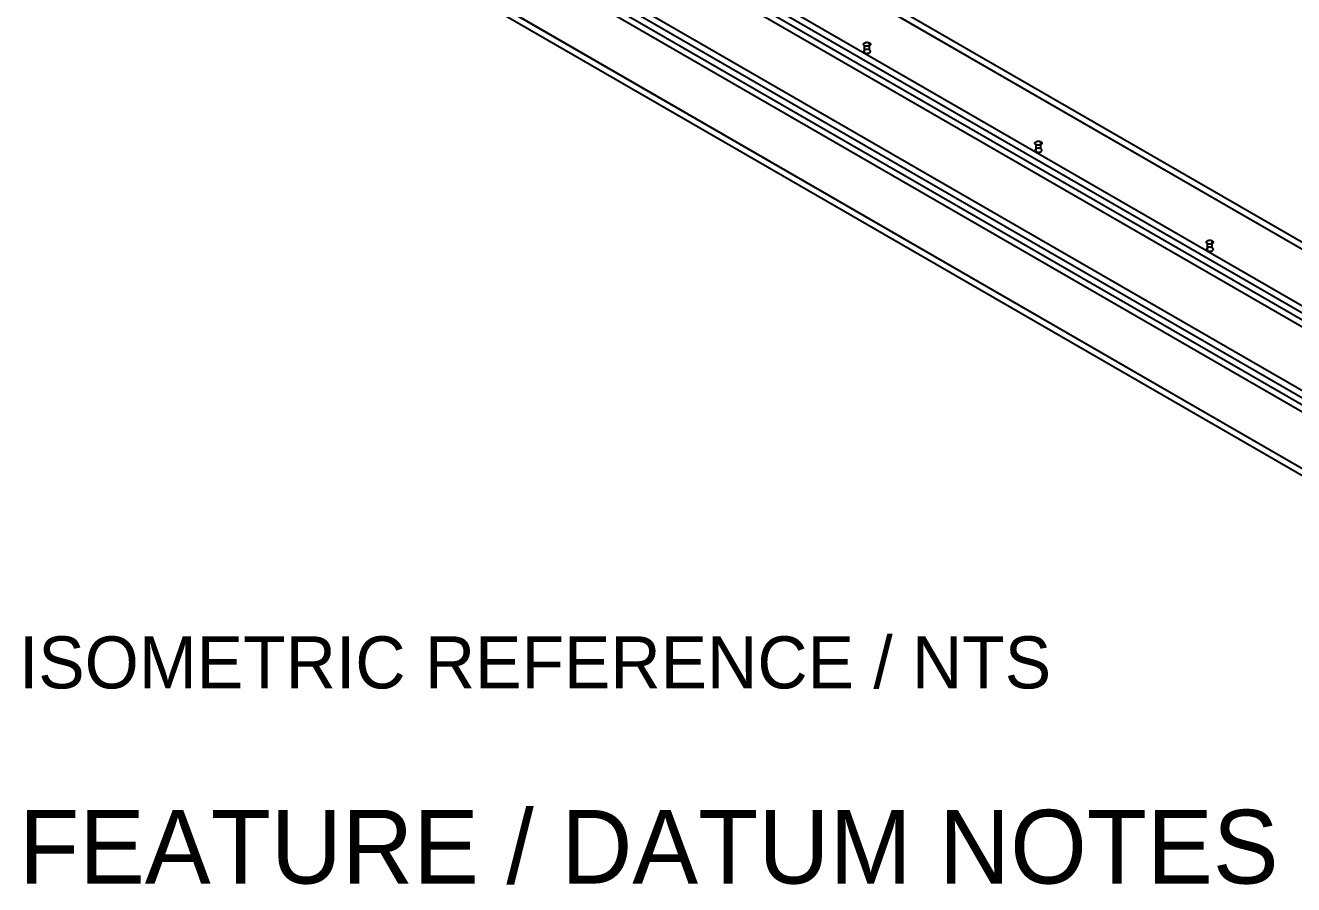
# Model space of a CAD drawing. Header units: inches. Extents: x 1.4 to 100.6, y 1.4 to 64.6.
# Drawn here: x 81.81 to 94, y 28.91 to 37.16 of the extents above; entities that cross this region are included whole.
import ezdxf

# ---------------------------------------------------------------- set-up
doc = ezdxf.new("R2010")
doc.units = ezdxf.units.IN
doc.header["$MEASUREMENT"] = 0

msp = doc.modelspace()

# ---------------------------------------------------------------- linework, layer by layer
at = {"layer": 'OUTLINE'}
for p, q in [((96.325, 33.781), (83.121, 41.405)), ((96.325, 33.713), (83.121, 41.337)), ((96.354, 33.696), (83.15, 41.32)), ((96.413, 33.73), (83.209, 41.354)), ((95.796, 33.475), (82.592, 41.099)), ((95.766, 33.357), (82.562, 40.98)), ((95.796, 33.407), (82.592, 41.031)), ((95.708, 33.323), (82.503, 40.946)), ((96.354, 32.27), (83.15, 39.893)), ((96.413, 32.304), (83.209, 39.927)), ((96.325, 32.219), (83.121, 39.843)), ((96.325, 32.151), (83.121, 39.775)), ((95.708, 31.896), (82.503, 39.52)), ((95.766, 31.93), (82.562, 39.554)), ((95.796, 31.913), (82.592, 39.537)), ((95.796, 31.845), (82.592, 39.469)), ((89.866, 36.984), (89.867, 36.985)), ((89.866, 36.983), (89.866, 36.984)), ((89.866, 36.982), (89.866, 36.983)), ((89.866, 36.983), (89.866, 36.983)), ((89.866, 36.981), (89.866, 36.982)), ((89.866, 36.98), (89.866, 36.981)), ((89.866, 36.979), (89.866, 36.98)), ((89.867, 36.978), (89.866, 36.979)), ((89.867, 36.987), (89.868, 36.988)), ((89.867, 36.986), (89.867, 36.987)), ((89.867, 36.985), (89.867, 36.986)), ((89.867, 36.977), (89.867, 36.978)), ((89.867, 36.976), (89.867, 36.977)), ((89.868, 36.975), (89.867, 36.976)), ((89.868, 36.988), (89.869, 36.989)), ((89.869, 36.974), (89.868, 36.975)), ((89.869, 36.99), (89.87, 36.991)), ((89.869, 36.989), (89.869, 36.99)), ((89.869, 36.973), (89.869, 36.974)), ((89.87, 36.972), (89.869, 36.973)), ((89.87, 36.991), (89.871, 36.991)), ((89.871, 36.972), (89.87, 36.972)), ((89.871, 36.991), (89.872, 36.992)), ((89.872, 36.971), (89.871, 36.972)), ((89.872, 36.992), (89.873, 36.993)), ((89.873, 36.97), (89.872, 36.971)), ((89.873, 36.993), (89.874, 36.994)), ((89.874, 36.969), (89.873, 36.97)), ((89.874, 36.994), (89.875, 36.995)), ((89.875, 36.969), (89.874, 36.969)), ((89.875, 36.927), (89.874, 36.926)), ((89.875, 36.995), (89.876, 36.995)), ((89.876, 36.968), (89.875, 36.969)), ((89.876, 36.927), (89.875, 36.927)), ((89.876, 36.995), (89.877, 36.996)), ((89.876, 36.9), (89.876, 36.968)), ((89.877, 36.967), (89.876, 36.968)), ((89.877, 36.928), (89.876, 36.927)), ((89.877, 36.996), (89.878, 36.996)), ((89.878, 36.967), (89.877, 36.967)), ((89.878, 36.929), (89.877, 36.928)), ((89.878, 36.996), (89.88, 36.997)), ((89.88, 36.966), (89.878, 36.967)), ((89.88, 36.929), (89.878, 36.929)), ((89.88, 36.997), (89.881, 36.998)), ((89.881, 36.966), (89.88, 36.966)), ((89.881, 36.93), (89.88, 36.929)), ((89.881, 36.998), (89.882, 36.998)), ((89.882, 36.965), (89.881, 36.966)), ((89.882, 36.93), (89.881, 36.93)), ((89.882, 36.998), (89.884, 36.999)), ((89.884, 36.965), (89.882, 36.965)), ((89.884, 36.931), (89.882, 36.93)), ((89.884, 36.999), (89.885, 36.999)), ((89.885, 36.964), (89.884, 36.965)), ((89.885, 36.931), (89.884, 36.931)), ((89.885, 36.999), (89.887, 36.999)), ((89.887, 36.964), (89.885, 36.964)), ((89.887, 36.931), (89.885, 36.931)), ((89.887, 36.999), (89.888, 37)), ((89.888, 36.963), (89.887, 36.964)), ((89.888, 36.932), (89.887, 36.931)), ((89.888, 37), (89.89, 37)), ((89.89, 36.963), (89.888, 36.963)), ((89.89, 36.932), (89.888, 36.932)), ((89.89, 37), (89.891, 37)), ((89.891, 36.963), (89.89, 36.963)), ((89.891, 36.932), (89.89, 36.932)), ((89.891, 37), (89.893, 37)), ((89.893, 36.963), (89.891, 36.963)), ((89.893, 36.933), (89.891, 36.932)), ((89.893, 37), (89.895, 37.001)), ((89.895, 36.962), (89.893, 36.963)), ((89.895, 36.933), (89.893, 36.933)), ((89.895, 37.001), (89.896, 37.001)), ((89.896, 36.962), (89.895, 36.962)), ((89.896, 36.933), (89.895, 36.933)), ((89.896, 37.001), (89.898, 37.001)), ((89.898, 36.962), (89.896, 36.962)), ((89.898, 36.933), (89.896, 36.933)), ((89.898, 37.001), (89.899, 37.001)), ((89.899, 36.962), (89.898, 36.962)), ((89.899, 36.933), (89.898, 36.933)), ((89.899, 37.001), (89.901, 37.001)), ((89.901, 36.962), (89.899, 36.962)), ((89.901, 36.933), (89.899, 36.933)), ((89.901, 37.001), (89.903, 37.001)), ((89.903, 36.962), (89.901, 36.962)), ((89.903, 36.933), (89.901, 36.933)), ((89.903, 37.001), (89.904, 37.001)), ((89.904, 36.962), (89.903, 36.962)), ((89.904, 36.933), (89.903, 36.933)), ((89.904, 37.001), (89.906, 37)), ((89.906, 36.963), (89.904, 36.962)), ((89.906, 36.933), (89.904, 36.933)), ((89.906, 37), (89.908, 37)), ((89.908, 36.963), (89.906, 36.963)), ((89.908, 36.932), (89.906, 36.933)), ((89.908, 37), (89.909, 37)), ((89.909, 36.963), (89.908, 36.963)), ((89.909, 36.932), (89.908, 36.932)), ((89.909, 37), (89.911, 37)), ((89.911, 36.963), (89.909, 36.963)), ((89.911, 36.932), (89.909, 36.932)), ((89.911, 37), (89.912, 36.999)), ((89.912, 36.964), (89.911, 36.963)), ((89.912, 36.931), (89.911, 36.932)), ((89.912, 36.999), (89.914, 36.999)), ((89.914, 36.964), (89.912, 36.964)), ((89.914, 36.931), (89.912, 36.931)), ((89.914, 36.999), (89.915, 36.999)), ((89.915, 36.965), (89.914, 36.964)), ((89.915, 36.931), (89.914, 36.931)), ((89.915, 36.999), (89.917, 36.998)), ((89.917, 36.965), (89.915, 36.965)), ((89.917, 36.93), (89.915, 36.931)), ((89.917, 36.998), (89.918, 36.998)), ((89.918, 36.966), (89.917, 36.965)), ((89.918, 36.93), (89.917, 36.93)), ((89.918, 36.998), (89.919, 36.997)), ((89.919, 36.966), (89.918, 36.966)), ((89.919, 36.929), (89.918, 36.93)), ((89.919, 36.997), (89.921, 36.996)), ((89.921, 36.967), (89.919, 36.966)), ((89.921, 36.929), (89.919, 36.929)), ((89.921, 36.996), (89.922, 36.996)), ((89.922, 36.967), (89.921, 36.967)), ((89.922, 36.928), (89.921, 36.929)), ((89.922, 36.996), (89.923, 36.995)), ((89.923, 36.968), (89.922, 36.967)), ((89.923, 36.927), (89.922, 36.928)), ((89.923, 36.927), (89.923, 36.995)), ((89.923, 36.995), (89.924, 36.995)), ((89.924, 36.969), (89.923, 36.968)), ((89.924, 36.927), (89.923, 36.927)), ((89.924, 36.995), (89.925, 36.994)), ((89.925, 36.969), (89.924, 36.969)), ((89.925, 36.926), (89.924, 36.927)), ((89.925, 36.994), (89.926, 36.993)), ((89.926, 36.97), (89.925, 36.969)), ((89.926, 36.993), (89.927, 36.992)), ((89.927, 36.971), (89.926, 36.97)), ((89.927, 36.992), (89.928, 36.991)), ((89.928, 36.972), (89.927, 36.971)), ((89.928, 36.991), (89.929, 36.991)), ((89.929, 36.972), (89.928, 36.972)), ((89.929, 36.991), (89.93, 36.99)), ((89.93, 36.973), (89.929, 36.972)), ((89.93, 36.99), (89.93, 36.989)), ((89.93, 36.989), (89.931, 36.988)), ((89.931, 36.975), (89.93, 36.974)), ((89.93, 36.974), (89.93, 36.973)), ((89.931, 36.988), (89.931, 36.987)), ((89.931, 36.987), (89.932, 36.986)), ((89.932, 36.977), (89.931, 36.976)), ((89.931, 36.976), (89.931, 36.975)), ((89.932, 36.986), (89.932, 36.985)), ((89.932, 36.985), (89.933, 36.984)), ((89.933, 36.979), (89.932, 36.978)), ((89.932, 36.978), (89.932, 36.977)), ((89.933, 36.984), (89.933, 36.983)), ((89.933, 36.983), (89.933, 36.983)), ((89.933, 36.983), (89.933, 36.982)), ((89.933, 36.982), (89.933, 36.981)), ((89.933, 36.981), (89.933, 36.98)), ((89.933, 36.98), (89.933, 36.979)), ((89.867, 36.917), (89.866, 36.916)), ((89.866, 36.916), (89.866, 36.916)), ((89.866, 36.916), (89.866, 36.915)), ((89.866, 36.915), (89.866, 36.914)), ((89.866, 36.914), (89.866, 36.913)), ((89.866, 36.913), (89.866, 36.912)), ((89.866, 36.912), (89.866, 36.911)), ((89.866, 36.911), (89.867, 36.91)), ((89.868, 36.92), (89.867, 36.919)), ((89.867, 36.919), (89.867, 36.918)), ((89.867, 36.918), (89.867, 36.917)), ((89.867, 36.91), (89.867, 36.909)), ((89.867, 36.909), (89.867, 36.908)), ((89.867, 36.908), (89.868, 36.907)), ((89.869, 36.921), (89.868, 36.92)), ((89.868, 36.907), (89.869, 36.906)), ((89.87, 36.923), (89.869, 36.922)), ((89.869, 36.922), (89.869, 36.921)), ((89.869, 36.906), (89.869, 36.905)), ((89.869, 36.905), (89.87, 36.905)), ((89.871, 36.924), (89.87, 36.923)), ((89.87, 36.905), (89.871, 36.904)), ((89.872, 36.924), (89.871, 36.924)), ((89.871, 36.904), (89.872, 36.903)), ((89.873, 36.925), (89.872, 36.924)), ((89.872, 36.903), (89.873, 36.902)), ((89.874, 36.926), (89.873, 36.925)), ((89.873, 36.902), (89.874, 36.901)), ((89.874, 36.901), (89.875, 36.901)), ((89.875, 36.901), (89.876, 36.9)), ((89.876, 36.9), (89.877, 36.899)), ((89.877, 36.899), (89.878, 36.899)), ((89.878, 36.899), (89.88, 36.898)), ((89.88, 36.898), (89.881, 36.898)), ((89.881, 36.898), (89.882, 36.897)), ((89.882, 36.897), (89.884, 36.897)), ((89.884, 36.897), (89.885, 36.896)), ((89.885, 36.896), (89.887, 36.896)), ((89.887, 36.896), (89.888, 36.895)), ((89.888, 36.895), (89.89, 36.895)), ((89.89, 36.895), (89.891, 36.895)), ((89.891, 36.895), (89.893, 36.895)), ((89.893, 36.895), (89.895, 36.895)), ((89.895, 36.895), (89.896, 36.894)), ((89.896, 36.894), (89.898, 36.894)), ((89.898, 36.894), (89.899, 36.894)), ((89.899, 36.894), (89.901, 36.894)), ((89.901, 36.894), (89.903, 36.894)), ((89.903, 36.894), (89.904, 36.895)), ((89.904, 36.895), (89.906, 36.895)), ((89.906, 36.895), (89.908, 36.895)), ((89.908, 36.895), (89.909, 36.895)), ((89.909, 36.895), (89.911, 36.895)), ((89.911, 36.895), (89.912, 36.896)), ((89.912, 36.896), (89.914, 36.896)), ((89.914, 36.896), (89.915, 36.897)), ((89.915, 36.897), (89.917, 36.897)), ((89.917, 36.897), (89.918, 36.898)), ((89.918, 36.898), (89.919, 36.898)), ((89.919, 36.898), (89.921, 36.899)), ((89.921, 36.899), (89.922, 36.899)), ((89.922, 36.899), (89.923, 36.9)), ((89.923, 36.9), (89.924, 36.901)), ((89.924, 36.901), (89.925, 36.901)), ((89.926, 36.925), (89.925, 36.926)), ((89.925, 36.901), (89.926, 36.902)), ((89.927, 36.924), (89.926, 36.925)), ((89.926, 36.902), (89.927, 36.903)), ((89.928, 36.924), (89.927, 36.924)), ((89.927, 36.903), (89.928, 36.904)), ((89.929, 36.923), (89.928, 36.924)), ((89.928, 36.904), (89.929, 36.905)), ((89.93, 36.922), (89.929, 36.923)), ((89.929, 36.905), (89.93, 36.905)), ((89.93, 36.921), (89.93, 36.922)), ((89.931, 36.92), (89.93, 36.921)), ((89.93, 36.906), (89.931, 36.907)), ((89.93, 36.905), (89.93, 36.906)), ((89.931, 36.919), (89.931, 36.92)), ((89.932, 36.918), (89.931, 36.919)), ((89.931, 36.908), (89.932, 36.909)), ((89.931, 36.907), (89.931, 36.908)), ((89.932, 36.917), (89.932, 36.918)), ((89.933, 36.916), (89.932, 36.917)), ((89.932, 36.91), (89.933, 36.911)), ((89.932, 36.909), (89.932, 36.91)), ((89.933, 36.915), (89.933, 36.916)), ((89.933, 36.916), (89.933, 36.916)), ((89.933, 36.914), (89.933, 36.915)), ((89.933, 36.913), (89.933, 36.914)), ((89.933, 36.912), (89.933, 36.913)), ((89.933, 36.911), (89.933, 36.912)), ((91.513, 36.033), (91.513, 36.034)), ((91.513, 36.034), (91.514, 36.034)), ((91.513, 36.032), (91.513, 36.033)), ((91.513, 36.031), (91.513, 36.032)), ((91.513, 36.03), (91.513, 36.031)), ((91.513, 36.029), (91.513, 36.03)), ((91.513, 36.028), (91.513, 36.029)), ((91.514, 36.027), (91.513, 36.028)), ((91.514, 35.967), (91.513, 35.966)), ((91.513, 35.966), (91.513, 35.965)), ((91.513, 35.965), (91.513, 35.964)), ((91.513, 35.964), (91.513, 35.963)), ((91.513, 35.963), (91.513, 35.962)), ((91.513, 35.962), (91.513, 35.961)), ((91.513, 35.961), (91.513, 35.96)), ((91.513, 35.96), (91.514, 35.959)), ((91.514, 36.036), (91.515, 36.037)), ((91.514, 36.035), (91.514, 36.036)), ((91.514, 36.034), (91.514, 36.035)), ((91.514, 36.026), (91.514, 36.027)), ((91.514, 36.025), (91.514, 36.026)), ((91.515, 36.024), (91.514, 36.025)), ((91.515, 35.969), (91.514, 35.968)), ((91.514, 35.968), (91.514, 35.968)), ((91.514, 35.968), (91.514, 35.967)), ((91.514, 35.959), (91.514, 35.958)), ((91.514, 35.958), (91.514, 35.957)), ((91.514, 35.957), (91.515, 35.956)), ((91.515, 36.038), (91.516, 36.039)), ((91.515, 36.037), (91.515, 36.038)), ((91.515, 36.023), (91.515, 36.024)), ((91.516, 36.022), (91.515, 36.023)), ((91.516, 35.971), (91.515, 35.97)), ((91.515, 35.97), (91.515, 35.969)), ((91.515, 35.956), (91.515, 35.955)), ((91.515, 35.955), (91.516, 35.955)), ((91.516, 36.039), (91.517, 36.04)), ((91.517, 36.022), (91.516, 36.022)), ((91.517, 35.972), (91.516, 35.971)), ((91.516, 35.955), (91.517, 35.954)), ((91.517, 36.04), (91.518, 36.041)), ((91.518, 36.021), (91.517, 36.022)), ((91.518, 35.973), (91.517, 35.972)), ((91.517, 35.954), (91.518, 35.953)), ((91.518, 36.041), (91.519, 36.042)), ((91.518, 36.041), (91.518, 36.041)), ((91.518, 36.02), (91.518, 36.021)), ((91.519, 36.019), (91.518, 36.02)), ((91.519, 35.974), (91.518, 35.974)), ((91.518, 35.974), (91.518, 35.973)), ((91.518, 35.953), (91.518, 35.952)), ((91.518, 35.952), (91.519, 35.951)), ((91.519, 36.042), (91.52, 36.043)), ((91.52, 36.018), (91.519, 36.019)), ((91.52, 35.975), (91.519, 35.974)), ((91.519, 35.951), (91.52, 35.951)), ((91.52, 36.043), (91.522, 36.044)), ((91.522, 36.018), (91.52, 36.018)), ((91.522, 35.976), (91.52, 35.975)), ((91.522, 36.044), (91.523, 36.044)), ((91.523, 36.017), (91.522, 36.018)), ((91.523, 35.976), (91.522, 35.976)), ((91.523, 36.044), (91.524, 36.045)), ((91.523, 35.949), (91.523, 36.017)), ((91.524, 36.016), (91.523, 36.017)), ((91.524, 35.977), (91.523, 35.976)), ((91.524, 36.045), (91.525, 36.046)), ((91.525, 36.016), (91.524, 36.016)), ((91.525, 35.978), (91.524, 35.977)), ((91.525, 36.046), (91.526, 36.046)), ((91.526, 36.015), (91.525, 36.016)), ((91.526, 35.978), (91.525, 35.978)), ((91.526, 36.046), (91.528, 36.047)), ((91.528, 36.015), (91.526, 36.015)), ((91.528, 35.979), (91.526, 35.978)), ((91.528, 36.047), (91.529, 36.047)), ((91.529, 36.014), (91.528, 36.015)), ((91.529, 35.979), (91.528, 35.979)), ((91.529, 36.047), (91.531, 36.048)), ((91.531, 36.014), (91.529, 36.014)), ((91.531, 35.98), (91.529, 35.979)), ((91.531, 36.048), (91.532, 36.048)), ((91.532, 36.013), (91.531, 36.014)), ((91.532, 35.98), (91.531, 35.98)), ((91.532, 36.048), (91.534, 36.049)), ((91.534, 36.013), (91.532, 36.013)), ((91.534, 35.981), (91.532, 35.98)), ((91.534, 36.049), (91.535, 36.049)), ((91.535, 36.013), (91.534, 36.013)), ((91.535, 35.981), (91.534, 35.981)), ((91.535, 36.049), (91.537, 36.049)), ((91.537, 36.012), (91.535, 36.013)), ((91.537, 35.981), (91.535, 35.981)), ((91.537, 36.049), (91.538, 36.049)), ((91.538, 36.012), (91.537, 36.012)), ((91.538, 35.982), (91.537, 35.981)), ((91.538, 36.049), (91.54, 36.05)), ((91.54, 36.012), (91.538, 36.012)), ((91.54, 35.982), (91.538, 35.982)), ((91.54, 36.05), (91.541, 36.05)), ((91.541, 36.012), (91.54, 36.012)), ((91.541, 35.982), (91.54, 35.982)), ((91.541, 36.05), (91.543, 36.05)), ((91.543, 36.012), (91.541, 36.012)), ((91.543, 35.982), (91.541, 35.982)), ((91.543, 36.05), (91.545, 36.05)), ((91.545, 36.011), (91.543, 36.012)), ((91.545, 35.982), (91.543, 35.982)), ((91.545, 36.05), (91.546, 36.05)), ((91.546, 36.011), (91.545, 36.011)), ((91.546, 35.982), (91.545, 35.982)), ((91.546, 36.05), (91.548, 36.05)), ((91.548, 36.011), (91.546, 36.011)), ((91.548, 35.982), (91.546, 35.982)), ((91.548, 36.05), (91.55, 36.05)), ((91.55, 36.012), (91.548, 36.011)), ((91.55, 35.982), (91.548, 35.982)), ((91.55, 36.05), (91.551, 36.05)), ((91.551, 36.012), (91.55, 36.012)), ((91.551, 35.982), (91.55, 35.982)), ((91.551, 36.05), (91.553, 36.05)), ((91.553, 36.012), (91.551, 36.012)), ((91.553, 35.982), (91.551, 35.982)), ((91.553, 36.05), (91.554, 36.049)), ((91.554, 36.012), (91.553, 36.012)), ((91.554, 35.982), (91.553, 35.982)), ((91.554, 36.049), (91.556, 36.049)), ((91.556, 36.012), (91.554, 36.012)), ((91.556, 35.981), (91.554, 35.982)), ((91.556, 36.049), (91.558, 36.049)), ((91.558, 36.013), (91.556, 36.012)), ((91.558, 35.981), (91.556, 35.981)), ((91.558, 36.049), (91.559, 36.049)), ((91.559, 36.013), (91.558, 36.013)), ((91.559, 35.981), (91.558, 35.981)), ((91.559, 36.049), (91.561, 36.048)), ((91.561, 36.013), (91.559, 36.013)), ((91.561, 35.98), (91.559, 35.981)), ((91.561, 36.048), (91.562, 36.048)), ((91.562, 36.014), (91.561, 36.013)), ((91.562, 35.98), (91.561, 35.98)), ((91.562, 36.048), (91.563, 36.047)), ((91.563, 36.014), (91.562, 36.014)), ((91.563, 35.979), (91.562, 35.98)), ((91.563, 36.047), (91.565, 36.047)), ((91.565, 36.015), (91.563, 36.014)), ((91.565, 35.979), (91.563, 35.979)), ((91.565, 36.047), (91.566, 36.046)), ((91.566, 36.015), (91.565, 36.015)), ((91.566, 35.978), (91.565, 35.979)), ((91.566, 36.046), (91.568, 36.046)), ((91.568, 36.016), (91.566, 36.015)), ((91.568, 35.978), (91.566, 35.978)), ((91.568, 36.046), (91.569, 36.045)), ((91.569, 36.016), (91.568, 36.016)), ((91.569, 35.977), (91.568, 35.978)), ((91.569, 36.045), (91.57, 36.044)), ((91.57, 36.017), (91.569, 36.016)), ((91.57, 35.976), (91.569, 35.977)), ((91.57, 35.976), (91.57, 36.044)), ((91.57, 36.044), (91.571, 36.044)), ((91.571, 36.018), (91.57, 36.017)), ((91.571, 35.976), (91.57, 35.976)), ((91.571, 36.044), (91.572, 36.043)), ((91.572, 36.018), (91.571, 36.018)), ((91.572, 35.975), (91.571, 35.976)), ((91.572, 36.043), (91.573, 36.042)), ((91.573, 36.019), (91.572, 36.018)), ((91.573, 35.974), (91.572, 35.975)), ((91.572, 35.951), (91.573, 35.951)), ((91.573, 36.042), (91.574, 36.041)), ((91.574, 36.02), (91.573, 36.019)), ((91.574, 35.974), (91.573, 35.974)), ((91.573, 35.951), (91.574, 35.952)), ((91.574, 36.041), (91.575, 36.041)), ((91.575, 36.021), (91.574, 36.02)), ((91.575, 35.973), (91.574, 35.974)), ((91.574, 35.952), (91.575, 35.953)), ((91.575, 36.041), (91.576, 36.04)), ((91.576, 36.022), (91.575, 36.021)), ((91.576, 35.972), (91.575, 35.973)), ((91.575, 35.953), (91.576, 35.954)), ((91.576, 36.04), (91.577, 36.039)), ((91.577, 36.022), (91.576, 36.022)), ((91.577, 35.971), (91.576, 35.972)), ((91.576, 35.954), (91.577, 35.955)), ((91.577, 36.039), (91.577, 36.038)), ((91.577, 36.038), (91.578, 36.037)), ((91.578, 36.024), (91.577, 36.023)), ((91.577, 36.023), (91.577, 36.022)), ((91.577, 35.97), (91.577, 35.971)), ((91.578, 35.969), (91.577, 35.97)), ((91.577, 35.955), (91.578, 35.956)), ((91.577, 35.955), (91.577, 35.955)), ((91.578, 36.037), (91.578, 36.036)), ((91.578, 36.036), (91.579, 36.035)), ((91.579, 36.026), (91.578, 36.025)), ((91.578, 36.025), (91.578, 36.024)), ((91.578, 35.968), (91.578, 35.969)), ((91.579, 35.968), (91.578, 35.968)), ((91.578, 35.957), (91.579, 35.958)), ((91.578, 35.956), (91.578, 35.957)), ((91.579, 36.035), (91.579, 36.034)), ((91.579, 36.034), (91.579, 36.034)), ((91.579, 36.034), (91.58, 36.033)), ((91.58, 36.029), (91.579, 36.028)), ((91.579, 36.028), (91.579, 36.027)), ((91.579, 36.027), (91.579, 36.026)), ((91.579, 35.967), (91.579, 35.968)), ((91.579, 35.966), (91.579, 35.967)), ((91.58, 35.965), (91.579, 35.966)), ((91.579, 35.96), (91.58, 35.961)), ((91.579, 35.959), (91.579, 35.96)), ((91.579, 35.958), (91.579, 35.959)), ((91.58, 36.033), (91.58, 36.032)), ((91.58, 36.032), (91.58, 36.031)), ((91.58, 36.031), (91.58, 36.03)), ((91.58, 36.03), (91.58, 36.029)), ((91.58, 35.964), (91.58, 35.965)), ((91.58, 35.963), (91.58, 35.964)), ((91.58, 35.962), (91.58, 35.963)), ((91.58, 35.961), (91.58, 35.962)), ((91.52, 35.951), (91.522, 35.95)), ((91.522, 35.95), (91.523, 35.949)), ((91.523, 35.949), (91.524, 35.949)), ((91.524, 35.949), (91.525, 35.948)), ((91.525, 35.948), (91.526, 35.947)), ((91.526, 35.947), (91.528, 35.947)), ((91.528, 35.947), (91.529, 35.946)), ((91.529, 35.946), (91.531, 35.946)), ((91.531, 35.946), (91.532, 35.945)), ((91.532, 35.945), (91.534, 35.945)), ((91.534, 35.945), (91.535, 35.945)), ((91.535, 35.945), (91.537, 35.944)), ((91.537, 35.944), (91.538, 35.944)), ((91.538, 35.944), (91.54, 35.944)), ((91.54, 35.944), (91.541, 35.944)), ((91.541, 35.944), (91.543, 35.944)), ((91.543, 35.944), (91.545, 35.944)), ((91.545, 35.944), (91.546, 35.944)), ((91.546, 35.944), (91.548, 35.944)), ((91.548, 35.944), (91.55, 35.944)), ((91.55, 35.944), (91.551, 35.944)), ((91.551, 35.944), (91.553, 35.944)), ((91.553, 35.944), (91.554, 35.944)), ((91.554, 35.944), (91.556, 35.944)), ((91.556, 35.944), (91.558, 35.945)), ((91.558, 35.945), (91.559, 35.945)), ((91.559, 35.945), (91.561, 35.945)), ((91.561, 35.945), (91.562, 35.946)), ((91.562, 35.946), (91.563, 35.946)), ((91.563, 35.946), (91.565, 35.947)), ((91.565, 35.947), (91.566, 35.947)), ((91.566, 35.947), (91.568, 35.948)), ((91.568, 35.948), (91.569, 35.949)), ((91.569, 35.949), (91.57, 35.949)), ((91.57, 35.949), (91.571, 35.95)), ((91.571, 35.95), (91.572, 35.951)), ((93.182, 35.098), (93.183, 35.098)), ((93.183, 35.098), (93.185, 35.099)), ((93.185, 35.099), (93.187, 35.099)), ((93.187, 35.099), (93.188, 35.099)), ((93.188, 35.099), (93.19, 35.099)), ((93.19, 35.099), (93.192, 35.099)), ((93.192, 35.099), (93.193, 35.099)), ((93.193, 35.099), (93.195, 35.099)), ((93.195, 35.099), (93.196, 35.099)), ((93.196, 35.099), (93.198, 35.099)), ((93.198, 35.099), (93.2, 35.099)), ((93.2, 35.099), (93.201, 35.099)), ((93.201, 35.099), (93.203, 35.098)), ((93.203, 35.098), (93.204, 35.098)), ((93.16, 35.084), (93.161, 35.085)), ((93.16, 35.083), (93.16, 35.084)), ((93.16, 35.082), (93.16, 35.083)), ((93.16, 35.081), (93.16, 35.082)), ((93.16, 35.08), (93.16, 35.081)), ((93.16, 35.079), (93.16, 35.08)), ((93.16, 35.078), (93.16, 35.079)), ((93.16, 35.077), (93.16, 35.078)), ((93.16, 35.076), (93.16, 35.077)), ((93.161, 35.075), (93.16, 35.076)), ((93.161, 35.017), (93.16, 35.016)), ((93.16, 35.016), (93.16, 35.015)), ((93.16, 35.015), (93.16, 35.014)), ((93.16, 35.014), (93.16, 35.013)), ((93.16, 35.013), (93.16, 35.012)), ((93.16, 35.012), (93.16, 35.011)), ((93.16, 35.011), (93.16, 35.01)), ((93.16, 35.01), (93.16, 35.009)), ((93.16, 35.009), (93.16, 35.008)), ((93.16, 35.008), (93.161, 35.007)), ((93.161, 35.085), (93.162, 35.086)), ((93.161, 35.085), (93.161, 35.085)), ((93.161, 35.074), (93.161, 35.075)), ((93.162, 35.073), (93.161, 35.074)), ((93.162, 35.018), (93.161, 35.018)), ((93.161, 35.018), (93.161, 35.017)), ((93.161, 35.007), (93.161, 35.006)), ((93.161, 35.006), (93.162, 35.005)), ((93.162, 35.087), (93.163, 35.088)), ((93.162, 35.086), (93.162, 35.087)), ((93.163, 35.072), (93.162, 35.073)), ((93.162, 35.073), (93.162, 35.073)), ((93.163, 35.02), (93.162, 35.019)), ((93.162, 35.019), (93.162, 35.018)), ((93.162, 35.005), (93.162, 35.005)), ((93.162, 35.005), (93.163, 35.004)), ((93.163, 35.088), (93.164, 35.089)), ((93.164, 35.071), (93.163, 35.072)), ((93.164, 35.021), (93.163, 35.02)), ((93.163, 35.004), (93.164, 35.003)), ((93.164, 35.09), (93.165, 35.091)), ((93.164, 35.089), (93.164, 35.09)), ((93.164, 35.07), (93.164, 35.071)), ((93.165, 35.069), (93.164, 35.07)), ((93.165, 35.023), (93.164, 35.022)), ((93.164, 35.022), (93.164, 35.021)), ((93.164, 35.003), (93.164, 35.002)), ((93.164, 35.002), (93.165, 35.001)), ((93.165, 35.091), (93.166, 35.091)), ((93.166, 35.068), (93.165, 35.069)), ((93.166, 35.023), (93.165, 35.023)), ((93.165, 35.001), (93.166, 35)), ((93.166, 35.091), (93.167, 35.092)), ((93.167, 35.068), (93.166, 35.068)), ((93.167, 35.024), (93.166, 35.023)), ((93.166, 35), (93.167, 35)), ((93.167, 35.092), (93.168, 35.093)), ((93.168, 35.067), (93.167, 35.068)), ((93.168, 35.025), (93.167, 35.024)), ((93.167, 35), (93.168, 34.999)), ((93.168, 35.093), (93.17, 35.094)), ((93.17, 35.066), (93.168, 35.067)), ((93.17, 35.026), (93.168, 35.025)), ((93.168, 34.999), (93.17, 34.998)), ((93.17, 35.094), (93.171, 35.094)), ((93.17, 34.998), (93.17, 35.066)), ((93.171, 35.066), (93.17, 35.066)), ((93.171, 35.026), (93.17, 35.026)), ((93.17, 34.998), (93.171, 34.998)), ((93.171, 35.094), (93.172, 35.095)), ((93.172, 35.065), (93.171, 35.066)), ((93.172, 35.027), (93.171, 35.026)), ((93.171, 34.998), (93.172, 34.997)), ((93.172, 35.095), (93.173, 35.095)), ((93.173, 35.064), (93.172, 35.065)), ((93.173, 35.027), (93.172, 35.027)), ((93.172, 34.997), (93.173, 34.996)), ((93.173, 35.095), (93.175, 35.096)), ((93.175, 35.064), (93.173, 35.064)), ((93.175, 35.028), (93.173, 35.027)), ((93.173, 34.996), (93.175, 34.996)), ((93.175, 35.096), (93.176, 35.096)), ((93.176, 35.063), (93.175, 35.064)), ((93.176, 35.029), (93.175, 35.028)), ((93.175, 34.996), (93.176, 34.995)), ((93.176, 35.096), (93.177, 35.097)), ((93.177, 35.063), (93.176, 35.063)), ((93.177, 35.029), (93.176, 35.029)), ((93.176, 34.995), (93.177, 34.995)), ((93.177, 35.097), (93.179, 35.097)), ((93.179, 35.062), (93.177, 35.063)), ((93.179, 35.029), (93.177, 35.029)), ((93.177, 34.995), (93.179, 34.995)), ((93.179, 35.097), (93.18, 35.098)), ((93.18, 35.062), (93.179, 35.062)), ((93.18, 35.03), (93.179, 35.029)), ((93.179, 34.995), (93.18, 34.994)), ((93.18, 35.098), (93.182, 35.098)), ((93.182, 35.062), (93.18, 35.062)), ((93.182, 35.03), (93.18, 35.03)), ((93.18, 34.994), (93.182, 34.994)), ((93.183, 35.061), (93.182, 35.062)), ((93.183, 35.03), (93.182, 35.03)), ((93.182, 34.994), (93.183, 34.994)), ((93.185, 35.061), (93.183, 35.061)), ((93.185, 35.031), (93.183, 35.03)), ((93.183, 34.994), (93.185, 34.993)), ((93.187, 35.061), (93.185, 35.061)), ((93.187, 35.031), (93.185, 35.031)), ((93.185, 34.993), (93.187, 34.993)), ((93.188, 35.061), (93.187, 35.061)), ((93.188, 35.031), (93.187, 35.031)), ((93.187, 34.993), (93.188, 34.993)), ((93.19, 35.061), (93.188, 35.061)), ((93.19, 35.031), (93.188, 35.031)), ((93.188, 34.993), (93.19, 34.993)), ((93.192, 35.061), (93.19, 35.061)), ((93.192, 35.031), (93.19, 35.031)), ((93.19, 34.993), (93.192, 34.993)), ((93.193, 35.061), (93.192, 35.061)), ((93.193, 35.031), (93.192, 35.031)), ((93.192, 34.993), (93.193, 34.993)), ((93.195, 35.061), (93.193, 35.061)), ((93.195, 35.031), (93.193, 35.031)), ((93.193, 34.993), (93.195, 34.993)), ((93.196, 35.061), (93.195, 35.061)), ((93.196, 35.031), (93.195, 35.031)), ((93.195, 34.993), (93.196, 34.993)), ((93.198, 35.061), (93.196, 35.061)), ((93.198, 35.031), (93.196, 35.031)), ((93.196, 34.993), (93.198, 34.993)), ((93.2, 35.061), (93.198, 35.061)), ((93.2, 35.031), (93.198, 35.031)), ((93.198, 34.993), (93.2, 34.993)), ((93.201, 35.061), (93.2, 35.061)), ((93.201, 35.031), (93.2, 35.031)), ((93.2, 34.993), (93.201, 34.993)), ((93.203, 35.061), (93.201, 35.061)), ((93.203, 35.03), (93.201, 35.031)), ((93.201, 34.993), (93.203, 34.994)), ((93.204, 35.062), (93.203, 35.061)), ((93.204, 35.03), (93.203, 35.03)), ((93.203, 34.994), (93.204, 34.994)), ((93.204, 35.098), (93.206, 35.098)), ((93.206, 35.062), (93.204, 35.062)), ((93.206, 35.03), (93.204, 35.03)), ((93.204, 34.994), (93.206, 34.994)), ((93.206, 35.098), (93.207, 35.097)), ((93.207, 35.062), (93.206, 35.062)), ((93.207, 35.029), (93.206, 35.03)), ((93.206, 34.994), (93.207, 34.995)), ((93.207, 35.097), (93.209, 35.097)), ((93.209, 35.063), (93.207, 35.062)), ((93.209, 35.029), (93.207, 35.029)), ((93.207, 34.995), (93.209, 34.995)), ((93.209, 35.097), (93.21, 35.096)), ((93.21, 35.063), (93.209, 35.063)), ((93.21, 35.029), (93.209, 35.029)), ((93.209, 34.995), (93.21, 34.995)), ((93.21, 35.096), (93.212, 35.096)), ((93.212, 35.064), (93.21, 35.063)), ((93.212, 35.028), (93.21, 35.029)), ((93.21, 34.995), (93.212, 34.996)), ((93.212, 35.096), (93.213, 35.095)), ((93.213, 35.064), (93.212, 35.064)), ((93.213, 35.027), (93.212, 35.028)), ((93.212, 34.996), (93.213, 34.996)), ((93.213, 35.095), (93.214, 35.095)), ((93.214, 35.065), (93.213, 35.064)), ((93.214, 35.027), (93.213, 35.027)), ((93.213, 34.996), (93.214, 34.997)), ((93.214, 35.095), (93.216, 35.094)), ((93.216, 35.066), (93.214, 35.065)), ((93.216, 35.026), (93.214, 35.027)), ((93.214, 34.997), (93.216, 34.998)), ((93.216, 35.094), (93.217, 35.094)), ((93.217, 35.066), (93.216, 35.066)), ((93.217, 35.026), (93.216, 35.026)), ((93.216, 34.998), (93.217, 34.998)), ((93.217, 35.026), (93.217, 35.094)), ((93.217, 35.094), (93.218, 35.093)), ((93.218, 35.067), (93.217, 35.066)), ((93.218, 35.025), (93.217, 35.026)), ((93.217, 34.998), (93.218, 34.999)), ((93.218, 35.093), (93.219, 35.092)), ((93.219, 35.068), (93.218, 35.067)), ((93.219, 35.024), (93.218, 35.025)), ((93.218, 34.999), (93.219, 35)), ((93.219, 35.092), (93.22, 35.091)), ((93.22, 35.068), (93.219, 35.068)), ((93.22, 35.023), (93.219, 35.024)), ((93.219, 35), (93.22, 35)), ((93.22, 35.091), (93.221, 35.091)), ((93.221, 35.069), (93.22, 35.068)), ((93.221, 35.023), (93.22, 35.023)), ((93.22, 35), (93.221, 35.001)), ((93.221, 35.091), (93.222, 35.09)), ((93.222, 35.07), (93.221, 35.069)), ((93.222, 35.022), (93.221, 35.023)), ((93.221, 35.001), (93.222, 35.002)), ((93.222, 35.09), (93.223, 35.089)), ((93.223, 35.071), (93.222, 35.07)), ((93.223, 35.021), (93.222, 35.022)), ((93.222, 35.002), (93.223, 35.003)), ((93.223, 35.089), (93.223, 35.088)), ((93.223, 35.088), (93.224, 35.087)), ((93.224, 35.073), (93.223, 35.072)), ((93.223, 35.072), (93.223, 35.071)), ((93.223, 35.02), (93.223, 35.021)), ((93.224, 35.019), (93.223, 35.02)), ((93.223, 35.004), (93.224, 35.005)), ((93.223, 35.003), (93.223, 35.004)), ((93.224, 35.087), (93.225, 35.086)), ((93.225, 35.073), (93.224, 35.073)), ((93.225, 35.018), (93.224, 35.019)), ((93.224, 35.005), (93.225, 35.005)), ((93.225, 35.086), (93.225, 35.085)), ((93.225, 35.085), (93.226, 35.085)), ((93.226, 35.075), (93.225, 35.074)), ((93.225, 35.074), (93.225, 35.073)), ((93.226, 35.017), (93.225, 35.018)), ((93.225, 35.018), (93.225, 35.018)), ((93.225, 35.006), (93.226, 35.007)), ((93.225, 35.005), (93.225, 35.006)), ((93.226, 35.085), (93.226, 35.084)), ((93.226, 35.084), (93.226, 35.083)), ((93.226, 35.083), (93.226, 35.082)), ((93.226, 35.082), (93.227, 35.081)), ((93.227, 35.079), (93.226, 35.078)), ((93.226, 35.078), (93.226, 35.077)), ((93.226, 35.077), (93.226, 35.076)), ((93.226, 35.076), (93.226, 35.075)), ((93.226, 35.016), (93.226, 35.017)), ((93.226, 35.015), (93.226, 35.016)), ((93.226, 35.014), (93.226, 35.015)), ((93.227, 35.013), (93.226, 35.014)), ((93.226, 35.01), (93.227, 35.011)), ((93.226, 35.009), (93.226, 35.01)), ((93.226, 35.008), (93.226, 35.009)), ((93.226, 35.007), (93.226, 35.008)), ((93.227, 35.081), (93.227, 35.08)), ((93.227, 35.08), (93.227, 35.079)), ((93.227, 35.012), (93.227, 35.013)), ((93.227, 35.011), (93.227, 35.012))]:
    msp.add_line(p, q, dxfattribs=at)

# ---------------------------------------------------------------- texts
at = {"layer": 'ANNOTATION'}
for s, height, p in [('ISOMETRIC REFERENCE / NTS', 0.5, (81.75, 30.792)), ('FEATURE / DATUM NOTES', 0.70833, (81.75, 28.917))]:
    msp.add_text(s, height=height, dxfattribs=at).set_placement(p)

doc.saveas('drawing.dxf')
